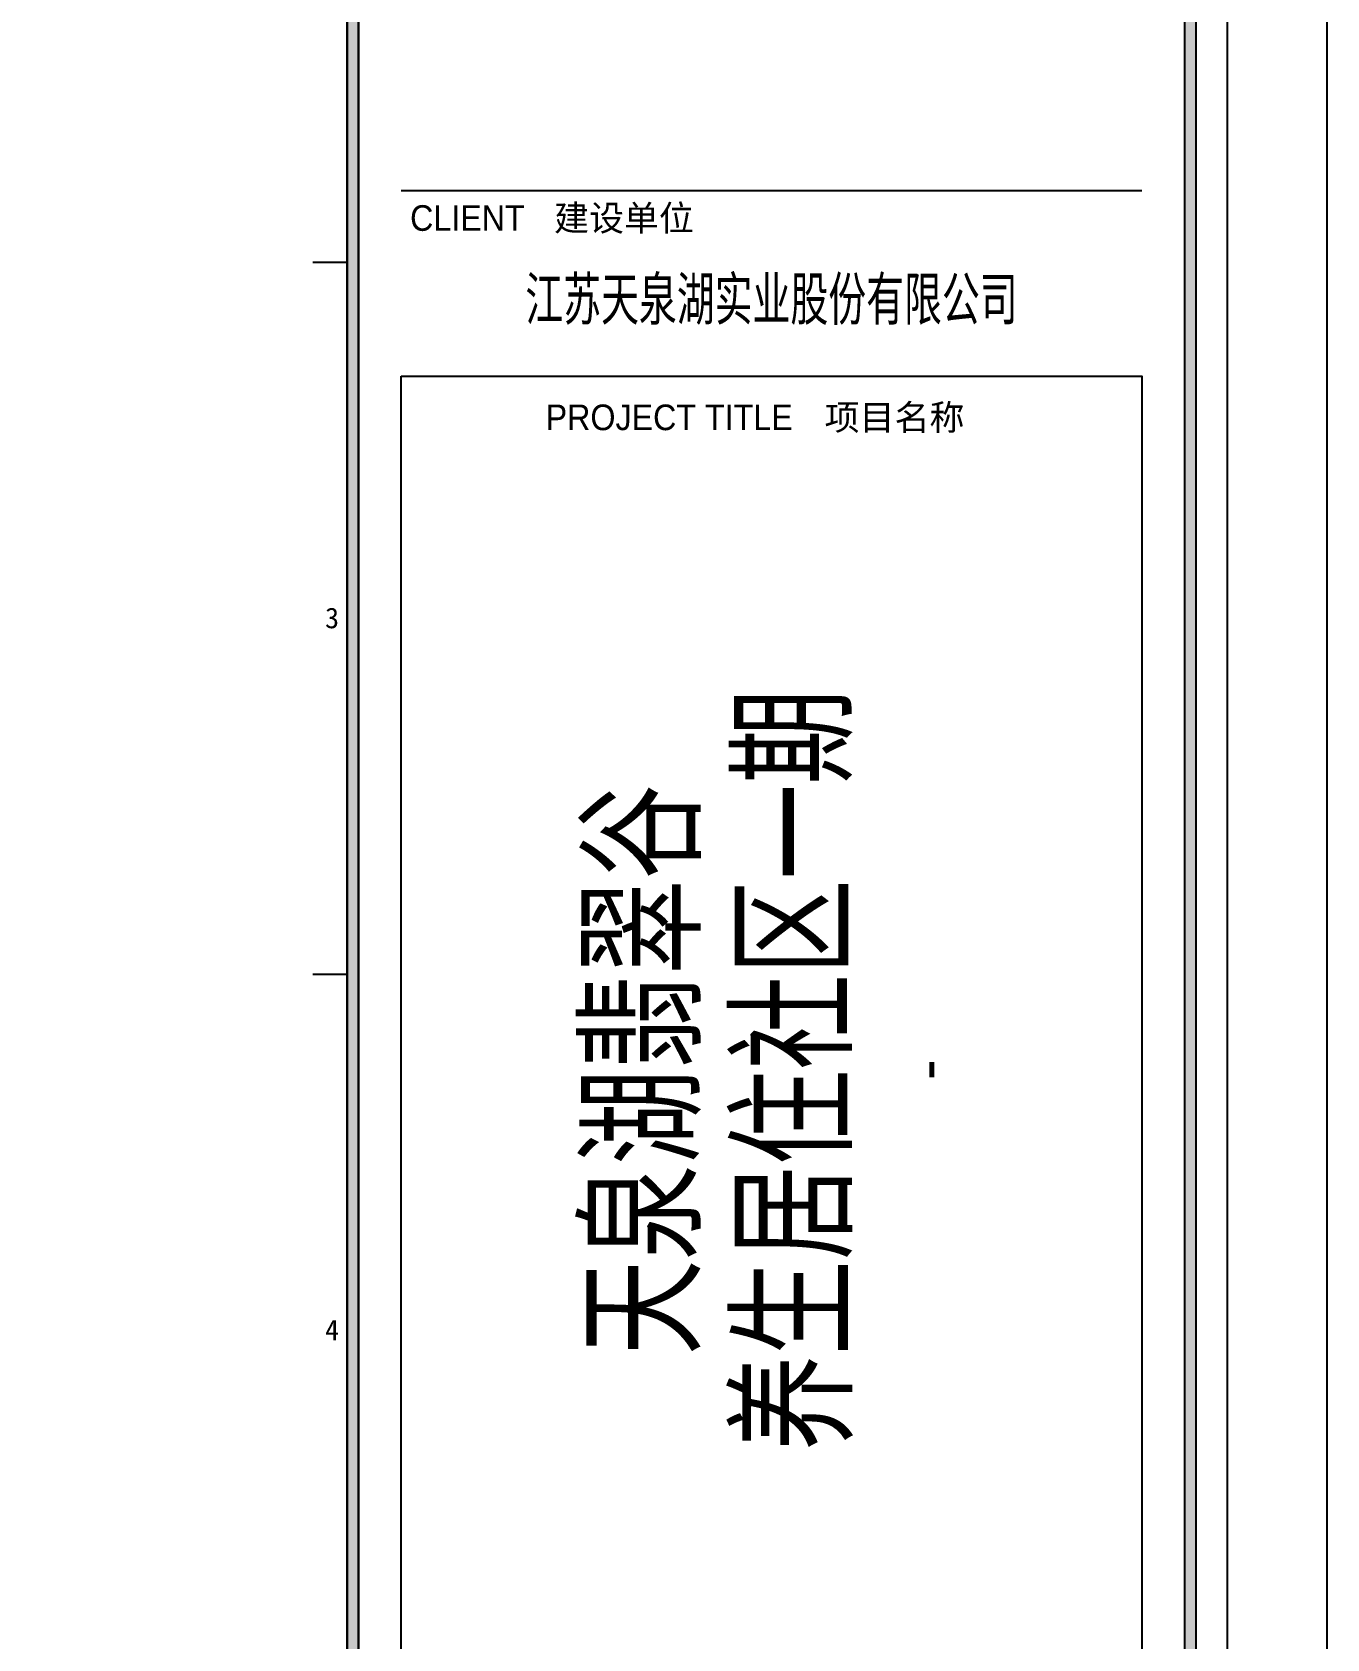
# Model space of a CAD drawing. Header units: millimetres. Extents: x -114775 to 228300, y -175499 to 108657.
# Drawn here: x -101940.5 to -101849.6, y -110830.1 to -110717.2 of the extents above; entities that cross this region are included whole.
import ezdxf
from ezdxf.enums import TextEntityAlignment as Align

# ---------------------------------------------------------------- set-up
doc = ezdxf.new("R2010")
doc.units = ezdxf.units.MM
doc.header["$LTSCALE"] = 1000
doc.layers.add('DEFPOINTS(视图框)', color=251, linetype='CONTINUOUS', plot=False)
doc.layers.add('W-图框', color=251, linetype='CONTINUOUS')
doc.styles.add('A2图框$0$WMF-Arial0', font='arial.ttf')
doc.styles.add('A2图框$0$ZZ', font='simhei.ttf')
doc.styles.add('WORD-2', font='simhei.ttf')
doc.styles.add('WORD-3', font='')
doc.styles.add('黑体', font='simhei.ttf')
doc.styles.get('WORD-3').set_extended_font_data('SimSun')

# ---------------------------------------------------------------- blocks, each defined once
blk = doc.blocks.new('A2 图框')
at = {"layer": 'W-图框', "ltscale": 0.5}
h = blk.add_hatch(color=161, dxfattribs=at)
h.paths.add_polyline_path([(-562, 403), (-3, 403), (-3, 3), (-562, 3)], flags=16)
h.paths.add_polyline_path([(-562.8, 403.8), (-2.2, 403.8), (-2.2, 2.2), (-562.8, 2.2)])
at = {"layer": 'W-图框', "linetype": 'ByBlock'}
blk.add_hatch(color=161, dxfattribs=at).paths.add_polyline_path([(-61.8, 403), (-61, 403), (-61, 3), (-61.8, 3)])
at = {"layer": 'W-图框', "ltscale": 0.01}
blk.add_line((-6, 308), (-58, 308), dxfattribs=at)
at = {"layer": 'W-图框', "color": 7}
for p, q in [((-64.2, 303), (-61.8, 303)), ((-64.2, 253), (-61.8, 253))]:
    blk.add_line(p, q, dxfattribs=at)
at = {"layer": 'W-图框', "color": 251, "ltscale": 0.01}
for points in [[(-587, 413), (7, 413), (7, -7), (-587, -7)], [(-580, 406), (0, 406), (0, 0), (-580, 0)]]:
    blk.add_lwpolyline(points, close=True, dxfattribs=at)
at = {"layer": 'W-图框', "color": 161, "ltscale": 0.5}
for points in [[(-562.8, 403.8), (-2.2, 403.8), (-2.2, 2.2), (-562.8, 2.2)], [(-562, 403), (-3, 403), (-3, 3), (-562, 3)]]:
    blk.add_lwpolyline(points, close=True, dxfattribs=at)
at = {"layer": 'W-图框', "color": 161, "linetype": 'ByBlock'}
for points in [[(-562, 403), (-562, 3), (-61, 3), (-61, 403)], [(-61.8, 403), (-61, 403), (-61, 3), (-61.8, 3)], [(-3, 3), (-61, 3), (-61, 403), (-3, 403)], [(-3, 3), (-61, 3), (-61, 403), (-3, 403)], [(-58, 295), (-6, 295), (-6, 184), (-58, 184)]]:
    blk.add_lwpolyline(points, close=True, dxfattribs=at)
at = {"layer": 'W-图框', "lineweight": 0, "style": 'A2图框$0$WMF-Arial0', "width": 0.9}
for s, p in [('CLIENT', (-57.38, 305.2)), ('PROJECT TITLE    ', (-47.86, 291.2))]:
    blk.add_text(s, height=1.8, dxfattribs=at).set_placement(p)
at = {"layer": 'W-图框', "lineweight": 0, "style": '黑体'}
for s, p in [('         建设单位', (-58.29, 305.2)), ('                项目名称', (-47.86, 291.2))]:
    blk.add_text(s, height=1.8, dxfattribs=at).set_placement(p)
at = {"layer": 'W-图框', "lineweight": 0, "ltscale": 150, "style": 'A2图框$0$ZZ'}
for s, p in [('3', (-62.86, 278)), ('4', (-62.86, 228))]:
    blk.add_text(s, height=1.45, dxfattribs=at).set_placement(p, align=Align.MIDDLE)
at = {"layer": 'W-图框', "color": 35, "lineweight": 0, "style": 'WORD-3', "width": 0.65}
blk.add_attdef('建设单位', text='', height=3, dxfattribs=at).set_placement((-32, 300.49), align=Align.MIDDLE)
at = {"layer": 'W-图框', "color": 35, "ltscale": 1000, "style": 'WORD-2'}
for tag, height, width, p in [('项目名称英文翻译', 3.5, 0.8, (-21.14, 246.28)), ('项目名称', 7, 0.7, (-41.38, 246.28)), ('项目名称', 7, 0.7, (-30.73, 246.28))]:
    blk.add_attdef(tag, text='', height=height, rotation=90, dxfattribs=dict(at, width=width)).set_placement(p, align=Align.MIDDLE)
at = {"layer": 'W-图框', "color": 35, "lineweight": 0, "style": 'WORD-2'}
for tag, p in [('2013.01.01', (-41.46, 176)), ('2013.03.01', (-13.42, 176)), ('2013.05.01', (-41.46, 169)), ('2013.06.01', (-13.42, 169)), ('2013.08.01', (-41.46, 162)), ('2013.09.01', (-13.42, 162)), ('2013.09.01', (-32, 113))]:
    blk.add_attdef(tag, text='', height=1.8, dxfattribs=at).set_placement(p, align=Align.MIDDLE)
at = {"layer": 'W-图框', "color": 35, "ltscale": 1000, "style": 'WORD-2', "width": 0.78}
blk.add_attdef('FS2011000', text='', height=3.5, dxfattribs=at).set_placement((-32, 11.45), align=Align.MIDDLE)

msp = doc.modelspace()

# ---------------------------------------------------------------- linework, layer by layer
at = {"layer": 'DEFPOINTS(视图框)', "ltscale": 0.01}
msp.add_lwpolyline([(-102418.58, -110633.39), (-101918.36, -110633.39), (-101918.36, -111033.39), (-102418.58, -111033.39)], close=True, dxfattribs=at)

# ---------------------------------------------------------------- block references
at = {"layer": 'W-图框'}
ref = msp.add_blockref('A2 图框', (-101856.56, -111036.39), dxfattribs=at)
ref.add_attrib('建设单位', '江苏天泉湖实业股份有限公司', dxfattribs={"color": 35, "lineweight": 0, "height": 3, "style": 'WORD-3', "width": 0.65}).set_placement((-101888.56, -110735.9), align=Align.MIDDLE)
ref.add_attrib('项目名称', '天泉湖翡翠谷', dxfattribs={"color": 35, "ltscale": 1000, "height": 7, "rotation": 90, "style": 'WORD-2', "width": 0.7}).set_placement((-101897.93, -110790.11), align=Align.MIDDLE)
ref.add_attrib('项目名称', '养生居住社区一期', dxfattribs={"color": 35, "ltscale": 1000, "height": 7, "rotation": 90, "style": 'WORD-2', "width": 0.7}).set_placement((-101887.29, -110790.11), align=Align.MIDDLE)
ref.add_attrib('项目名称英文翻译', '-', dxfattribs={"color": 35, "ltscale": 1000, "height": 3.5, "rotation": 90, "style": 'WORD-2', "width": 0.8}).set_placement((-101877.7, -110790.11), align=Align.MIDDLE)

doc.saveas('drawing.dxf')
